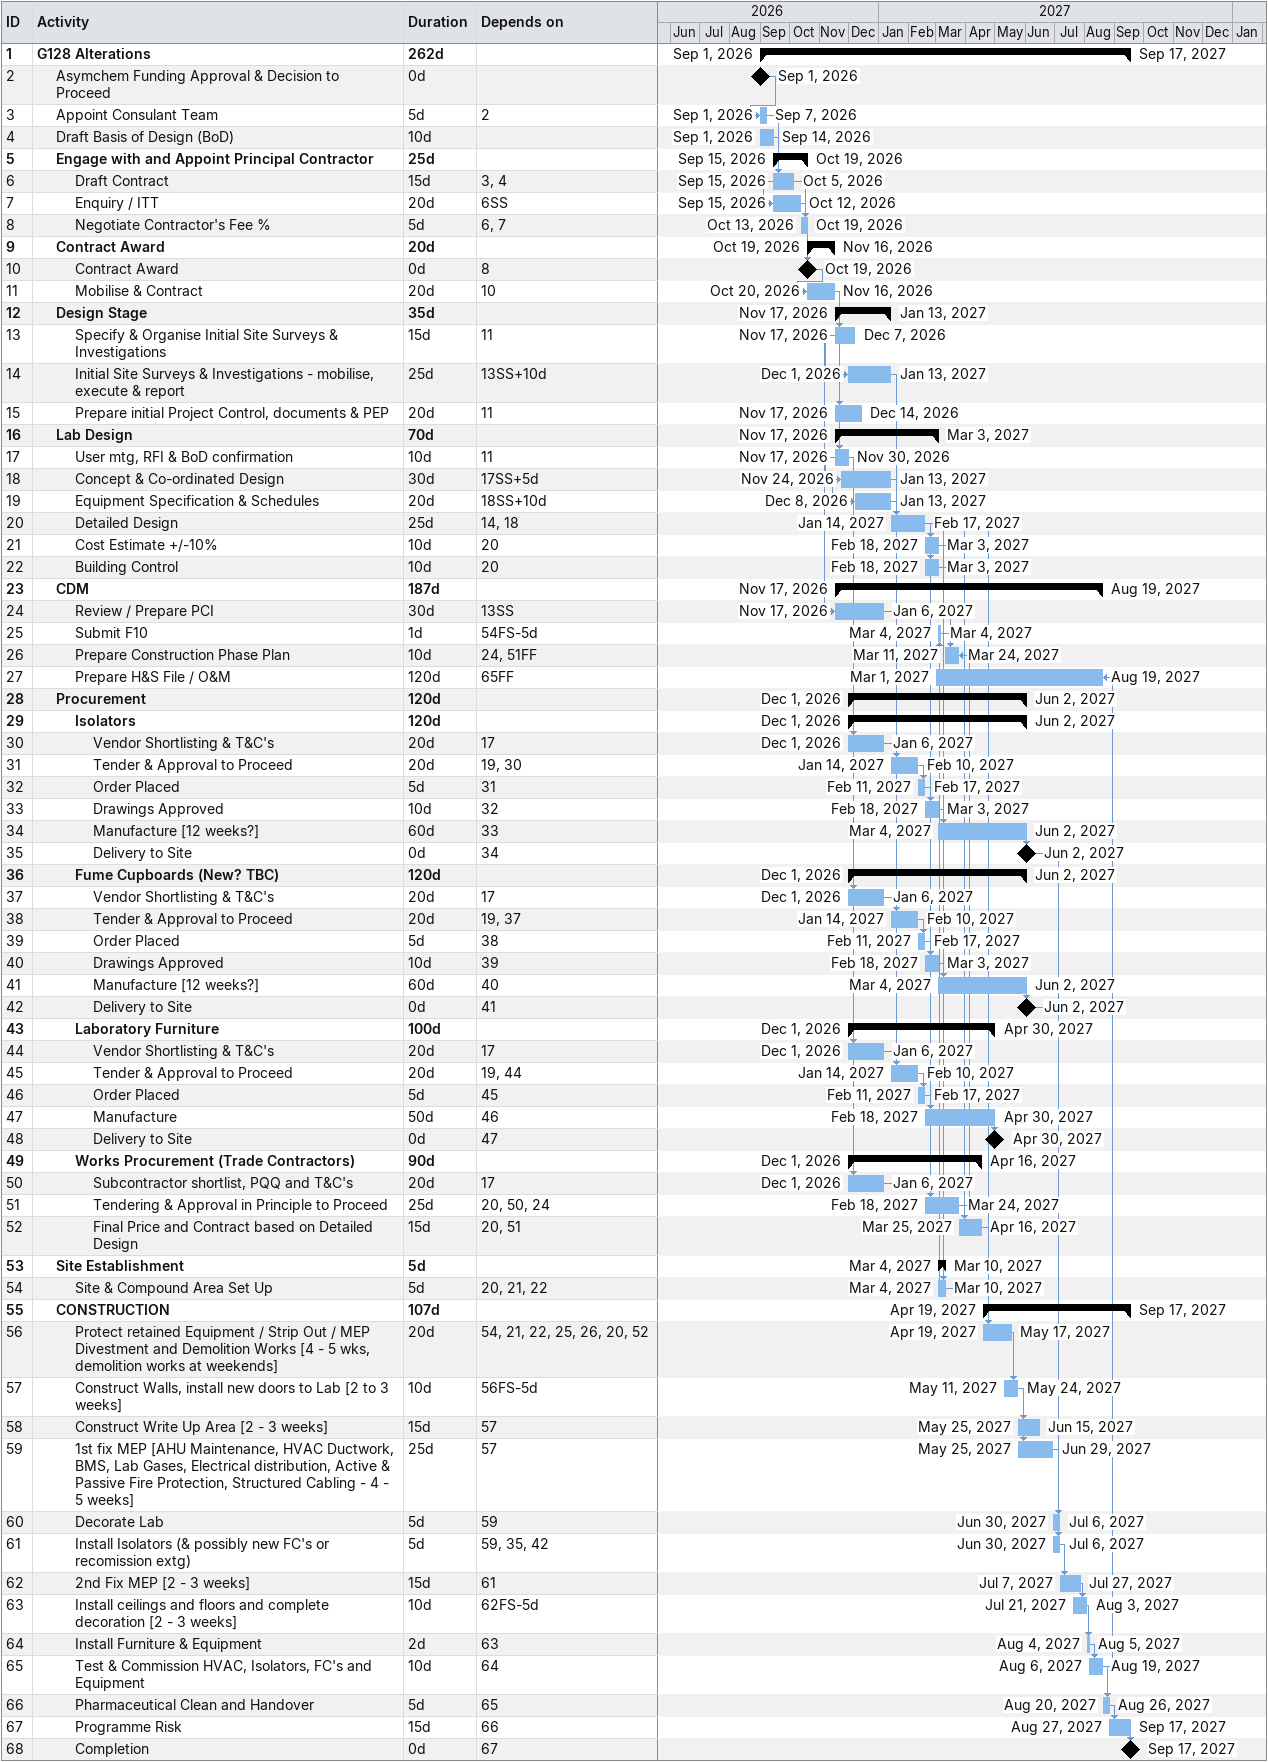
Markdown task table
| ID | Level | Task | Duration | Start | Finish | Predecessors |
|---|---|---|---|---|---|---|
| 1 | 1 | **G128 Alterations** | 262d | 2026-09-01 | 2027-09-17 |  |
| 2 | 2 | Asymchem Funding Approval & Decision to Proceed | 0d | 2026-09-01 | 2026-09-01 |  |
| 3 | 2 | Appoint Consulant Team | 5d | 2026-09-01 | 2026-09-07 | 2 |
| 4 | 2 | Draft Basis of Design (BoD) | 10d | 2026-09-01 | 2026-09-14 |  |
| 5 | 2 | **Engage with and Appoint Principal Contractor** | 25d | 2026-09-15 | 2026-10-19 |  |
| 6 | 3 | Draft Contract | 15d | 2026-09-15 | 2026-10-05 | 3, 4 |
| 7 | 3 | Enquiry / ITT | 20d | 2026-09-15 | 2026-10-12 | 6SS |
| 8 | 3 | Negotiate Contractor's Fee % | 5d | 2026-10-13 | 2026-10-19 | 6, 7 |
| 9 | 2 | **Contract Award** | 20d | 2026-10-19 | 2026-11-16 |  |
| 10 | 3 | Contract Award | 0d | 2026-10-19 | 2026-10-19 | 8 |
| 11 | 3 | Mobilise & Contract | 20d | 2026-10-20 | 2026-11-16 | 10 |
| 12 | 2 | **Design Stage** | 35d | 2026-11-17 | 2027-01-13 |  |
| 13 | 3 | Specify & Organise Initial Site Surveys & Investigations | 15d | 2026-11-17 | 2026-12-07 | 11 |
| 14 | 3 | Initial Site Surveys & Investigations - mobilise, execute & report | 25d | 2026-12-01 | 2027-01-13 | 13SS+10d |
| 15 | 3 | Prepare initial Project Control, documents & PEP | 20d | 2026-11-17 | 2026-12-14 | 11 |
| 16 | 2 | **Lab Design** | 70d | 2026-11-17 | 2027-03-03 |  |
| 17 | 3 | User mtg, RFI & BoD confirmation | 10d | 2026-11-17 | 2026-11-30 | 11 |
| 18 | 3 | Concept & Co-ordinated Design | 30d | 2026-11-24 | 2027-01-13 | 17SS+5d |
| 19 | 3 | Equipment Specification & Schedules | 20d | 2026-12-08 | 2027-01-13 | 18SS+10d |
| 20 | 3 | Detailed Design | 25d | 2027-01-14 | 2027-02-17 | 14, 18 |
| 21 | 3 | Cost Estimate +/-10% | 10d | 2027-02-18 | 2027-03-03 | 20 |
| 22 | 3 | Building Control | 10d | 2027-02-18 | 2027-03-03 | 20 |
| 23 | 2 | **CDM** | 187d | 2026-11-17 | 2027-08-19 |  |
| 24 | 3 | Review / Prepare PCI | 30d | 2026-11-17 | 2027-01-06 | 13SS |
| 25 | 3 | Submit F10 | 1d | 2027-03-04 | 2027-03-04 | 54FS-5d |
| 26 | 3 | Prepare Construction Phase Plan | 10d | 2027-03-11 | 2027-03-24 | 24, 51FF |
| 27 | 3 | Prepare H&S File / O&M | 120d | 2027-03-01 | 2027-08-19 | 65FF |
| 28 | 2 | **Procurement** | 120d | 2026-12-01 | 2027-06-02 |  |
| 29 | 3 | **Isolators** | 120d | 2026-12-01 | 2027-06-02 |  |
| 30 | 4 | Vendor Shortlisting & T&C's | 20d | 2026-12-01 | 2027-01-06 | 17 |
| 31 | 4 | Tender & Approval to Proceed | 20d | 2027-01-14 | 2027-02-10 | 19, 30 |
| 32 | 4 | Order Placed | 5d | 2027-02-11 | 2027-02-17 | 31 |
| 33 | 4 | Drawings Approved | 10d | 2027-02-18 | 2027-03-03 | 32 |
| 34 | 4 | Manufacture [12 weeks?] | 60d | 2027-03-04 | 2027-06-02 | 33 |
| 35 | 4 | Delivery to Site | 0d | 2027-06-02 | 2027-06-02 | 34 |
| 36 | 3 | **Fume Cupboards (New? TBC)** | 120d | 2026-12-01 | 2027-06-02 |  |
| 37 | 4 | Vendor Shortlisting & T&C's | 20d | 2026-12-01 | 2027-01-06 | 17 |
| 38 | 4 | Tender & Approval to Proceed | 20d | 2027-01-14 | 2027-02-10 | 19, 37 |
| 39 | 4 | Order Placed | 5d | 2027-02-11 | 2027-02-17 | 38 |
| 40 | 4 | Drawings Approved | 10d | 2027-02-18 | 2027-03-03 | 39 |
| 41 | 4 | Manufacture [12 weeks?] | 60d | 2027-03-04 | 2027-06-02 | 40 |
| 42 | 4 | Delivery to Site | 0d | 2027-06-02 | 2027-06-02 | 41 |
| 43 | 3 | **Laboratory Furniture** | 100d | 2026-12-01 | 2027-04-30 |  |
| 44 | 4 | Vendor Shortlisting & T&C's | 20d | 2026-12-01 | 2027-01-06 | 17 |
| 45 | 4 | Tender & Approval to Proceed | 20d | 2027-01-14 | 2027-02-10 | 19, 44 |
| 46 | 4 | Order Placed | 5d | 2027-02-11 | 2027-02-17 | 45 |
| 47 | 4 | Manufacture | 50d | 2027-02-18 | 2027-04-30 | 46 |
| 48 | 4 | Delivery to Site | 0d | 2027-04-30 | 2027-04-30 | 47 |
| 49 | 3 | **Works Procurement (Trade Contractors)** | 90d | 2026-12-01 | 2027-04-16 |  |
| 50 | 4 | Subcontractor shortlist, PQQ and T&C's | 20d | 2026-12-01 | 2027-01-06 | 17 |
| 51 | 4 | Tendering & Approval in Principle to Proceed | 25d | 2027-02-18 | 2027-03-24 | 20, 50, 24 |
| 52 | 4 | Final Price and Contract based on Detailed Design | 15d | 2027-03-25 | 2027-04-16 | 20, 51 |
| 53 | 2 | **Site Establishment** | 5d | 2027-03-04 | 2027-03-10 |  |
| 54 | 3 | Site & Compound Area Set Up | 5d | 2027-03-04 | 2027-03-10 | 20, 21, 22 |
| 55 | 2 | **CONSTRUCTION** | 107d | 2027-04-19 | 2027-09-17 |  |
| 56 | 3 | Protect retained Equipment / Strip Out / MEP Divestment and Demolition Works [4 - 5 wks, demolition works at weekends] | 20d | 2027-04-19 | 2027-05-17 | 54, 21, 22, 25, 26, 20, 52 |
| 57 | 3 | Construct Walls, install new doors to Lab [2 to 3 weeks] | 10d | 2027-05-11 | 2027-05-24 | 56FS-5d |
| 58 | 3 | Construct Write Up Area [2 - 3 weeks] | 15d | 2027-05-25 | 2027-06-15 | 57 |
| 59 | 3 | 1st fix MEP [AHU Maintenance, HVAC Ductwork, BMS, Lab Gases, Electrical distribution, Active & Passive Fire Protection, Structured Cabling - 4 - 5 weeks] | 25d | 2027-05-25 | 2027-06-29 | 57 |
| 60 | 3 | Decorate Lab | 5d | 2027-06-30 | 2027-07-06 | 59 |
| 61 | 3 | Install Isolators (& possibly new FC's or recomission extg) | 5d | 2027-06-30 | 2027-07-06 | 59, 35, 42 |
| 62 | 3 | 2nd Fix MEP [2 - 3 weeks] | 15d | 2027-07-07 | 2027-07-27 | 61 |
| 63 | 3 | Install ceilings and floors and complete decoration [2 - 3 weeks] | 10d | 2027-07-21 | 2027-08-03 | 62FS-5d |
| 64 | 3 | Install Furniture & Equipment | 2d | 2027-08-04 | 2027-08-05 | 63 |
| 65 | 3 | Test & Commission HVAC, Isolators, FC's and Equipment | 10d | 2027-08-06 | 2027-08-19 | 64 |
| 66 | 3 | Pharmaceutical Clean and Handover | 5d | 2027-08-20 | 2027-08-26 | 65 |
| 67 | 3 | Programme Risk | 15d | 2027-08-27 | 2027-09-17 | 66 |
| 68 | 3 | Completion | 0d | 2027-09-17 | 2027-09-17 | 67 |
